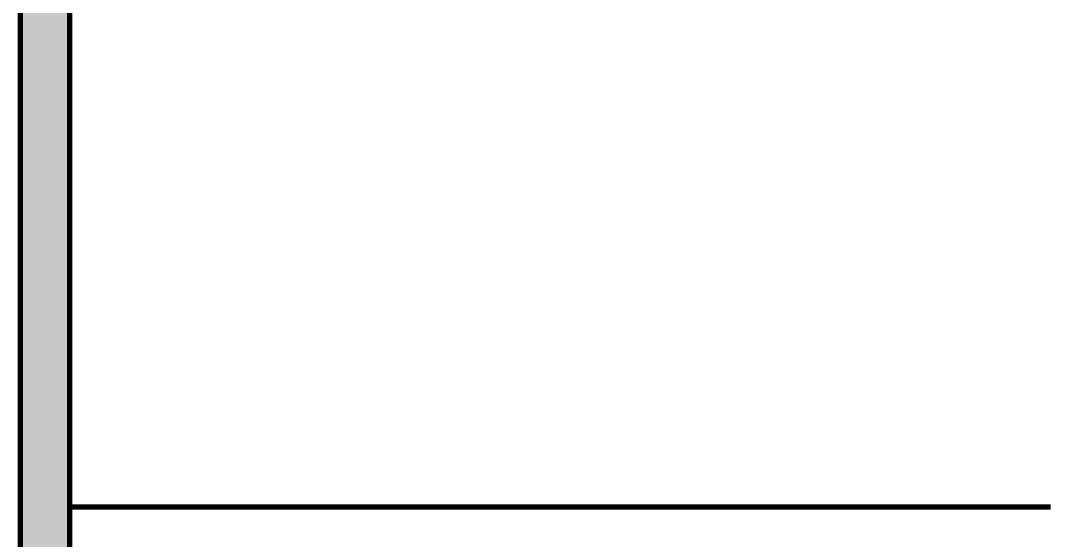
# Model space of a CAD drawing. Header units: millimetres. Extents: x 0 to 2382, y 0 to 420.
# Drawn here: x 765.75 to 781.29, y 285 to 292.88 of the extents above; entities that cross this region are included whole.
import ezdxf

# ---------------------------------------------------------------- set-up
doc = ezdxf.new("R2010")
doc.units = ezdxf.units.MM
for name, color, linetype, lineweight in [('01-VISIBLE', 7, 'CONTINUOUS', 70), ('04-COTA', 3, 'CONTINUOUS', 18), ('05-RAYADO', 8, 'CONTINUOUS', 18)]:
    doc.layers.add(name, color=color, linetype=linetype, lineweight=lineweight)
doc.styles.add('ISO3098', font='isocpeur.ttf')
doc.dimstyles.new('FLAMA-IRAM', dxfattribs={"dimtxt": 3.5, "dimasz": 3.5, "dimexe": 2, "dimexo": 1.5, "dimgap": 1, "dimtad": 1, "dimdec": 1, "dimtxsty": 'ISO3098', "dimblk": 'IRAM_FLECHA', "dimblk1": 'IRAM_FLECHA', "dimblk2": 'IRAM_FLECHA', "dimcen": 2.5, "dimclrd": 256, "dimclre": 256, "dimclrt": 256, "dimazin": 3, "dimtfac": 1, "dimtmove": 0, "dimatfit": 3, "dimlwd": 18, "dimlwe": 18})

# ---------------------------------------------------------------- blocks, each defined once
blk = doc.blocks.new('IRAM_FLECHA')
blk.add_solid([(0, 0), (-1, 0.125), (-1, -0.125)])

msp = doc.modelspace()

# ---------------------------------------------------------------- hatches: boundary and pattern name
at = {"layer": '05-RAYADO'}
h = msp.add_hatch(color=7, dxfattribs=at)
h.dxf.hatch_style = 1
h.paths.add_polyline_path([(765.75, 306.409), (766.5, 306.409), (766.5, 117.891), (765.75, 117.891)])

# ---------------------------------------------------------------- linework, layer by layer
at = {"layer": '01-VISIBLE'}
for p, q in [((765.75, 117.891), (765.75, 306.409)), ((766.5, 117.891), (766.5, 306.409))]:
    msp.add_line(p, q, dxfattribs=at)
msp.add_lwpolyline([(781.382, 285.491), (781.232, 285.491), (781.081, 285.491), (780.931, 285.491), (780.781, 285.491), (780.63, 285.491), (780.48, 285.491), (780.33, 285.491), (780.179, 285.491), (780.029, 285.491), (779.879, 285.491), (779.728, 285.491), (779.578, 285.491), (779.428, 285.491), (779.277, 285.491), (779.127, 285.491), (778.977, 285.491), (778.826, 285.491), (778.676, 285.491), (778.526, 285.491), (778.375, 285.491), (778.225, 285.491), (778.075, 285.491), (777.925, 285.491), (777.774, 285.491), (777.624, 285.491), (777.474, 285.491), (777.323, 285.491), (777.173, 285.491), (777.023, 285.491), (776.872, 285.491), (776.722, 285.491), (776.572, 285.491), (776.421, 285.491), (776.271, 285.491), (776.121, 285.491), (775.97, 285.491), (775.82, 285.491), (775.67, 285.491), (775.519, 285.491), (775.369, 285.491), (775.219, 285.491), (775.068, 285.491), (774.918, 285.491), (774.768, 285.491), (774.617, 285.491), (774.467, 285.491), (774.317, 285.491), (774.166, 285.491), (774.016, 285.491), (773.866, 285.491), (773.715, 285.491), (773.565, 285.491), (773.415, 285.491), (773.265, 285.491), (773.114, 285.491), (772.964, 285.491), (772.814, 285.491), (772.663, 285.491), (772.513, 285.491), (772.363, 285.491), (772.212, 285.491), (772.062, 285.491), (771.912, 285.491), (771.761, 285.491), (771.611, 285.491), (771.461, 285.491), (771.31, 285.491), (771.16, 285.491), (771.01, 285.491), (770.859, 285.491), (770.709, 285.491), (770.559, 285.491), (770.408, 285.491), (770.258, 285.491), (770.108, 285.491), (769.957, 285.491), (769.807, 285.491), (769.657, 285.491), (769.506, 285.491), (769.356, 285.491), (769.206, 285.491), (769.055, 285.491), (768.905, 285.491), (768.755, 285.491), (768.605, 285.491), (768.454, 285.491), (768.304, 285.491), (768.154, 285.491), (768.003, 285.491), (767.853, 285.491), (767.703, 285.491), (767.552, 285.491), (767.402, 285.491), (767.252, 285.491), (767.101, 285.491), (766.951, 285.491), (766.801, 285.491), (766.65, 285.491), (766.5, 285.491)], dxfattribs=at)

# ---------------------------------------------------------------- dimensions: what is measured, and where the dimension line sits
at = {"layer": '04-COTA'}
for base, p1 in [((814.5, 102.191), (792.5, 102.191)), ((803.5, 285.491), (792.5, 285.491))]:
    msp.add_linear_dim(base=base, p1=p1, p2=(772, 311.809), angle=90, dimstyle='FLAMA-IRAM', override={"dimlfac": 2}, dxfattribs=at).render()

doc.saveas('drawing.dxf')
